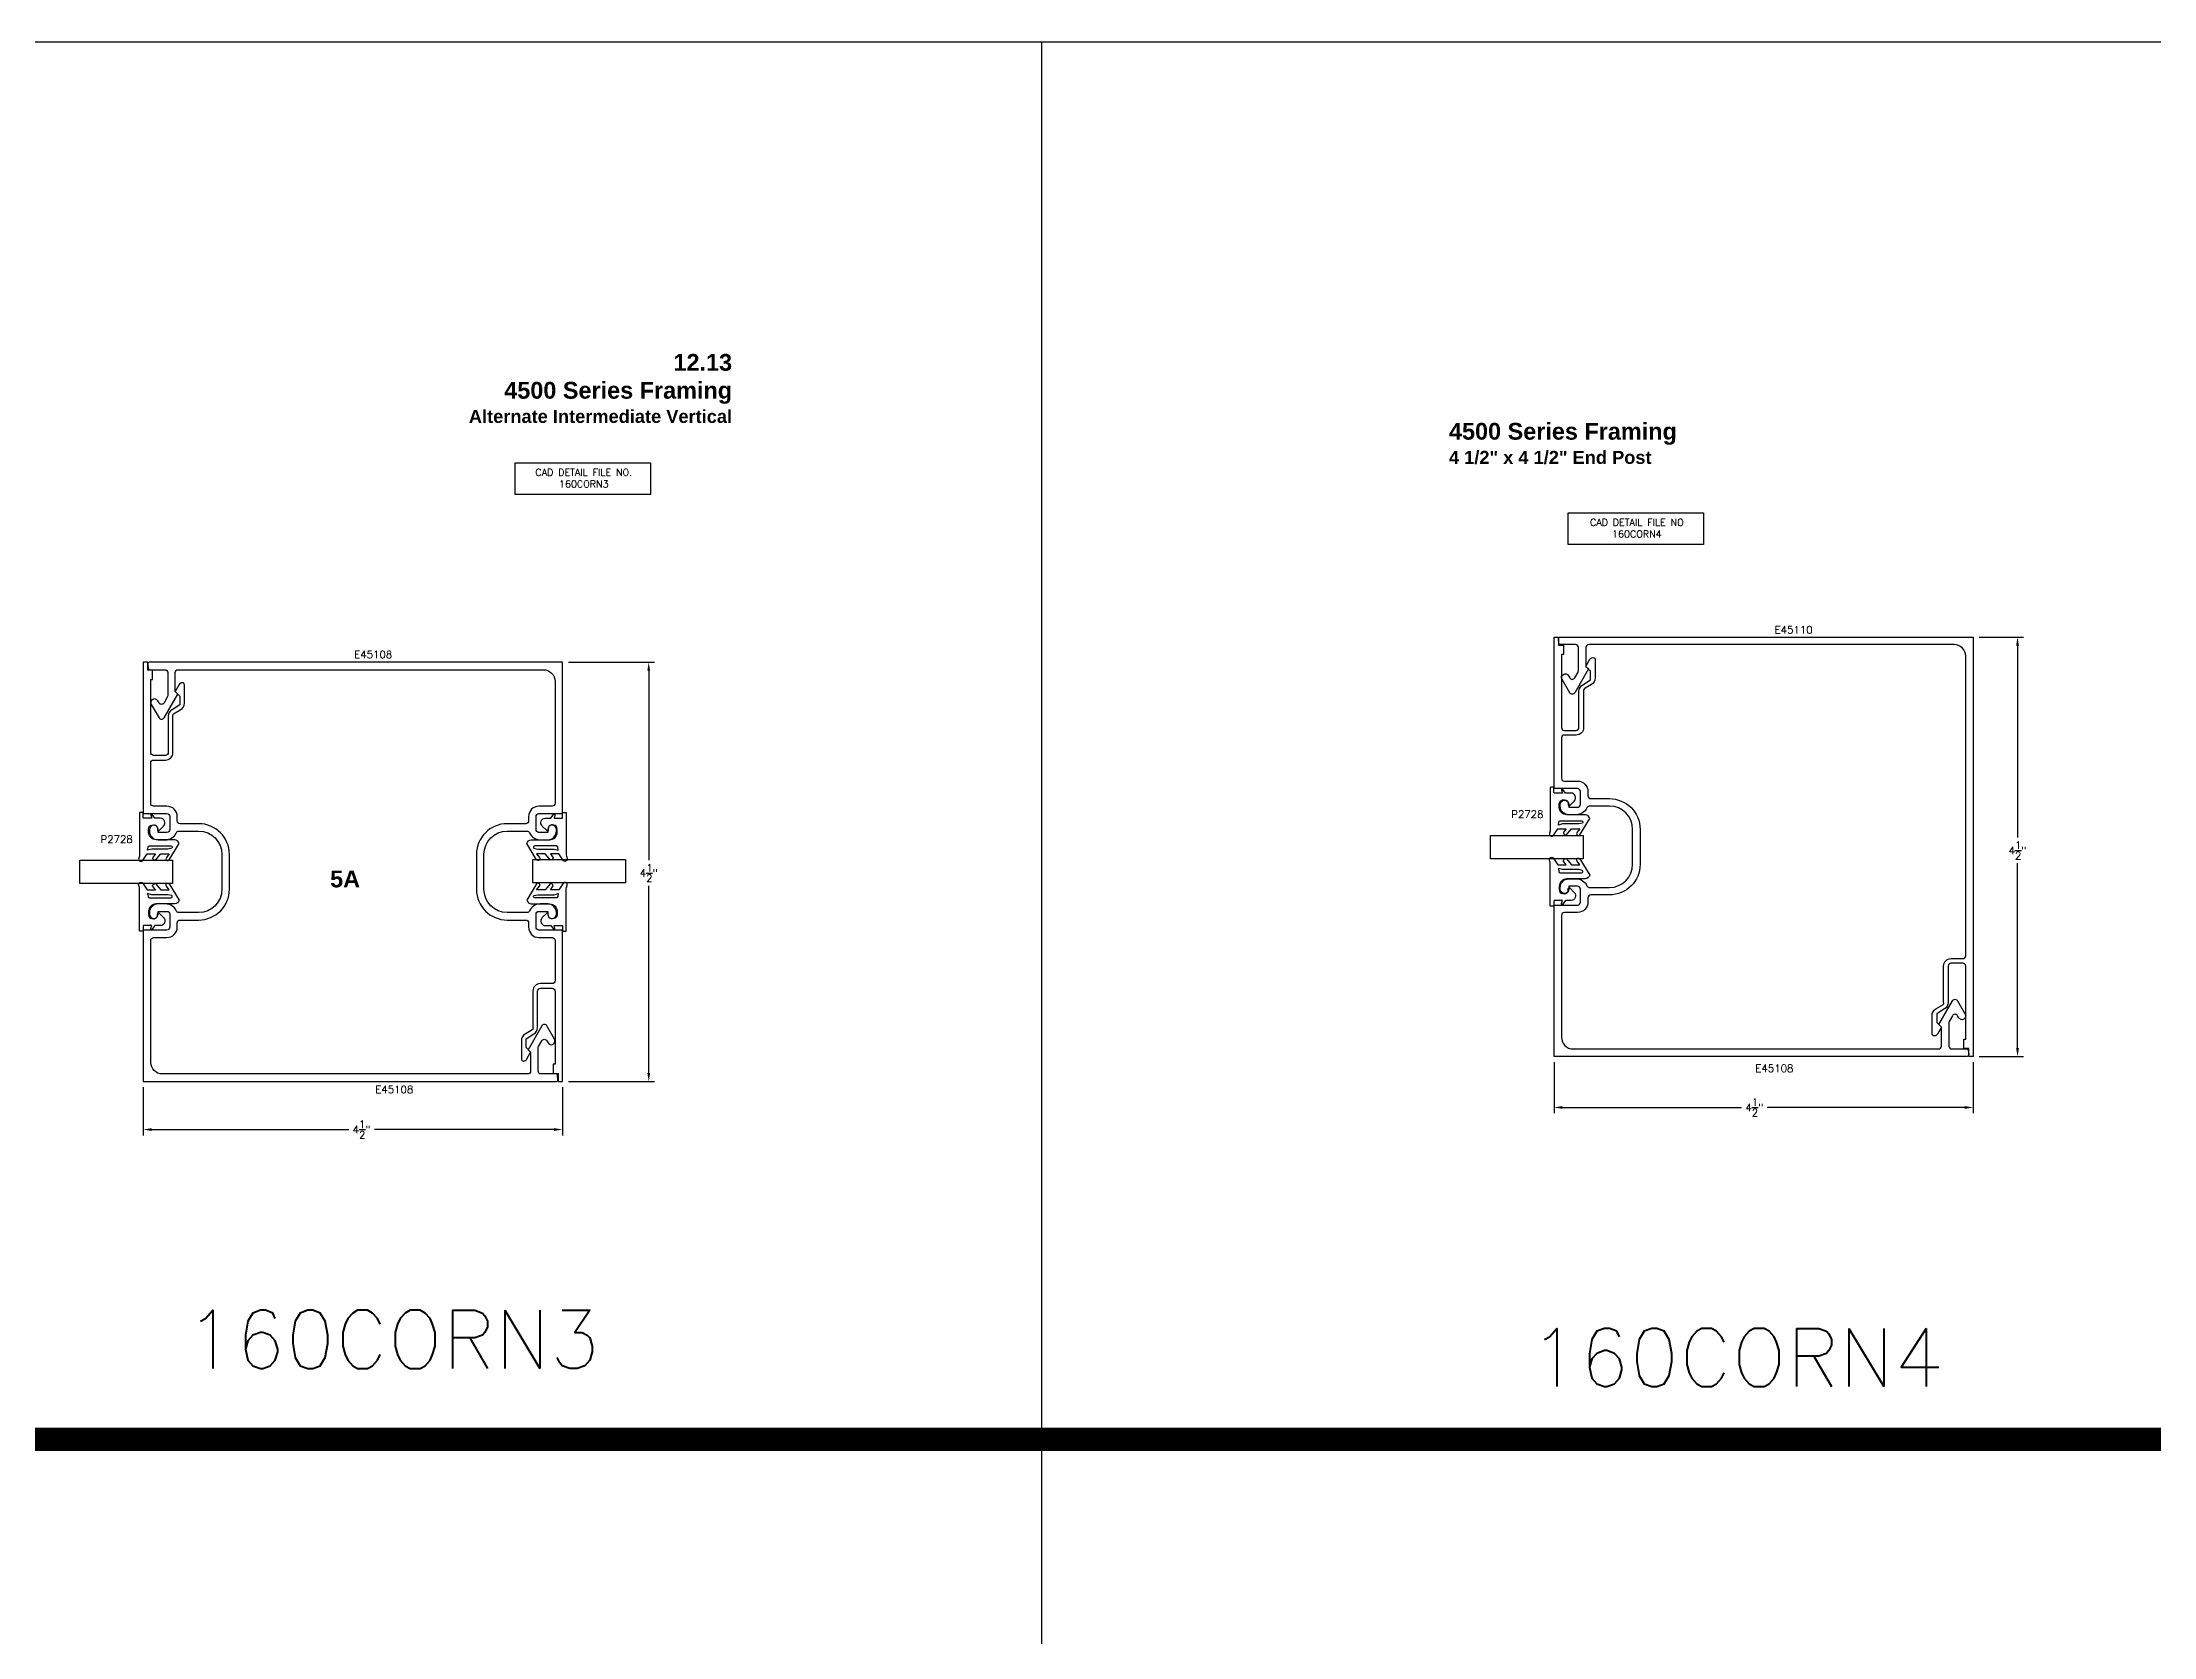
# Model space of a CAD drawing. Extents: x 0 to 139, y 0 to 75.
# Drawn here: x 17.83 to 40.49, y 57.76 to 74.88 of the extents above; entities that cross this region are included whole.
import ezdxf

# ---------------------------------------------------------------- set-up
doc = ezdxf.new("R2010")
doc.units = 0
doc.header["$MEASUREMENT"] = 0
doc.header["$PDMODE"] = 3
doc.layers.get('DEFPOINTS').update_dxf_attribs({"linetype": 'CONTINUOUS'})
for name, color, linetype in [('R-ANNO-DIMS', 3, 'CONTINUOUS'), ('R-ANNO-TEXT', 6, 'CONTINUOUS'), ('R-DET2', 2, 'CONTINUOUS'), ('R-OTLN', 1, 'CONTINUOUS'), ('TITLE', 7, 'CONTINUOUS')]:
    doc.layers.add(name, color=color, linetype=linetype)
doc.styles.get("Standard").update_dxf_attribs({"font": 'simplex'})
doc.dimstyles.new('1X', dxfattribs={"dimscale": 0, "dimtxt": 0.08, "dimasz": 0.09, "dimexe": 0.0625, "dimexo": 0.0625, "dimgap": 0.045, "dimtad": 0, "dimtih": 1, "dimtoh": 1, "dimdec": 4, "dimzin": 4, "dimtxsty": 'STANDARD', "dimcen": 0, "dimazin": 3, "dimtfac": 1, "dimtdec": 4, "dimtofl": 0, "dimtmove": 0, "dimatfit": 3, "dimtolj": 1, "dimtzin": 4})

# ---------------------------------------------------------------- blocks, each defined once
blk = doc.blocks.new('*D0')
at = {"layer": 'DEFPOINTS', "color": 0}
for p in [(34.055, 63.991), (38.555, 63.991), (34.055, 63.443)]:
    blk.add_point(p, dxfattribs=at)
at = {"layer": 'R-ANNO-DIMS', "color": 0}
for p, q in [((34.055, 63.929), (34.055, 63.381)), ((38.555, 63.929), (38.555, 63.381)), ((34.145, 63.443), (36.069, 63.443)), ((38.465, 63.443), (36.342, 63.443))]:
    blk.add_line(p, q, dxfattribs=at)
for points in [[(34.145, 63.458), (34.145, 63.428), (34.055, 63.443)], [(38.465, 63.458), (38.465, 63.428), (38.555, 63.443)]]:
    blk.add_solid(points, dxfattribs=at)
at = {"layer": 'R-ANNO-DIMS', "color": 0, "insert": (36.206, 63.443), "char_height": 0.08, "attachment_point": 5}
blk.add_mtext('\\A1;4{\\H1.000000x;\\S1/2;}"', dxfattribs=at)
blk = doc.blocks.new('*D1')
at = {"layer": 'DEFPOINTS', "color": 0}
for p in [(38.555, 68.491), (39.031, 68.491), (38.555, 63.991)]:
    blk.add_point(p, dxfattribs=at)
at = {"layer": 'R-ANNO-DIMS', "color": 0}
for p, q in [((38.618, 68.491), (39.094, 68.491)), ((39.031, 68.401), (39.031, 66.34)), ((39.031, 64.081), (39.031, 66.064)), ((38.618, 63.991), (39.094, 63.991))]:
    blk.add_line(p, q, dxfattribs=at)
for points in [[(39.016, 68.401), (39.046, 68.401), (39.031, 68.491)], [(39.016, 64.081), (39.046, 64.081), (39.031, 63.991)]]:
    blk.add_solid(points, dxfattribs=at)
at = {"layer": 'R-ANNO-DIMS', "color": 0, "insert": (39.031, 66.202), "char_height": 0.08, "attachment_point": 5}
blk.add_mtext('\\A1;4{\\H1.000000x;\\S1/2;}"', dxfattribs=at)
blk = doc.blocks.new('*D92')
at = {"layer": 'DEFPOINTS', "color": 0}
for p in [(23.411, 68.222), (24.337, 68.222), (23.411, 63.722)]:
    blk.add_point(p, dxfattribs=at)
at = {"layer": 'R-ANNO-DIMS', "color": 0}
for p, q in [((23.474, 68.222), (24.399, 68.222)), ((24.337, 68.132), (24.337, 66.099)), ((24.337, 63.812), (24.337, 65.822)), ((23.474, 63.722), (24.399, 63.722))]:
    blk.add_line(p, q, dxfattribs=at)
for points in [[(24.322, 68.132), (24.352, 68.132), (24.337, 68.222)], [(24.322, 63.812), (24.352, 63.812), (24.337, 63.722)]]:
    blk.add_solid(points, dxfattribs=at)
at = {"layer": 'R-ANNO-DIMS', "color": 0, "insert": (24.337, 65.96), "char_height": 0.08, "attachment_point": 5}
blk.add_mtext('\\A1;4{\\H1.000000x;\\S1/2;}"', dxfattribs=at)
blk = doc.blocks.new('*D91')
at = {"layer": 'DEFPOINTS', "color": 0}
for p in [(18.911, 63.722), (23.411, 63.722), (18.911, 63.206)]:
    blk.add_point(p, dxfattribs=at)
at = {"layer": 'R-ANNO-DIMS', "color": 0}
for p, q in [((18.911, 63.66), (18.911, 63.143)), ((23.411, 63.66), (23.411, 63.143)), ((19.001, 63.206), (21.119, 63.206)), ((23.321, 63.206), (21.392, 63.206))]:
    blk.add_line(p, q, dxfattribs=at)
for points in [[(19.001, 63.221), (19.001, 63.191), (18.911, 63.206)], [(23.321, 63.221), (23.321, 63.191), (23.411, 63.206)]]:
    blk.add_solid(points, dxfattribs=at)
at = {"layer": 'R-ANNO-DIMS', "color": 0, "insert": (21.255, 63.206), "char_height": 0.08, "attachment_point": 5}
blk.add_mtext('\\A1;4{\\H1.000000x;\\S1/2;}"', dxfattribs=at)
blk = doc.blocks.new('P2728_GASKET')
at = {"layer": 'R-DET2'}
blk.add_lwpolyline([(86.461, 33.362), (86.567, 33.537, 0.301952), (86.52, 33.577), (86.32, 33.577, -0.414214), (86.24, 33.657), (86.24, 33.695, -0.388879), (86.276, 33.735), (86.292, 33.736, -0.440011), (86.336, 33.696), (86.336, 33.682, 0.668179), (86.353, 33.675), (86.401, 33.724, 0.668179), (86.366, 33.809), (86.307, 33.809), (86.279, 33.849, 0.836323), (86.264, 33.842), (86.273, 33.809), (86.189, 33.809, -0.414214), (86.183, 33.815), (86.183, 33.865, 0.414214), (86.177, 33.871), (86.149, 33.871, 0.414214), (86.143, 33.865), (86.143, 33.427, -0.083245), (86.135, 33.378), (86.135, 33.378)], format="xyb", dxfattribs=at)
for points in [[(86.174, 33.352), (86.223, 33.426), (86.314, 33.426), (86.283, 33.384)], [(86.313, 33.359), (86.371, 33.426), (86.462, 33.426), (86.431, 33.388)]]:
    blk.add_lwpolyline(points, dxfattribs=at)
blk.add_lwpolyline([(86.235, 33.499, -0.372312), (86.249, 33.512), (86.48, 33.512, -0.668179), (86.49, 33.486), (86.448, 33.478), (86.274, 33.478), (86.23, 33.465)], format="xyb", close=True, dxfattribs=at)
at = {"layer": 'R-DET2', "ltscale": 0.1}
for centre, radius, start, end in [((86.157, 33.369), 0.0237, 157.7655, 314.5007), ((86.313, 33.388), 0.0297, 188.4603, 270), ((86.446, 33.375), 0.0199, 139.7022, 319.7022)]:
    blk.add_arc(centre, radius, start, end, dxfattribs=at)

msp = doc.modelspace()

# ---------------------------------------------------------------- linework, layer by layer
at = {"layer": 'R-ANNO-TEXT'}
for points in [[(22.90313, 70.36449), (24.35461, 70.36449), (24.35461, 70.02242), (22.90313, 70.02242)], [(34.20803, 69.82835), (35.65951, 69.82835), (35.65951, 69.48628), (34.20803, 69.48628)]]:
    msp.add_lwpolyline(points, close=True, dxfattribs=at)
at = {"layer": 'R-DET2'}
for points in [[(33.37383, 66.36172), (34.36782, 66.36172), (34.36782, 66.11172), (33.37383, 66.11172), (33.37383, 66.36172)], [(18.22992, 66.09869), (19.22391, 66.09869), (19.22391, 65.84869), (18.22992, 65.84869), (18.22992, 66.09869)], [(23.092, 66.10571), (24.08599, 66.10571), (24.08599, 65.85571), (23.092, 65.85571), (23.092, 66.10571)]]:
    msp.add_lwpolyline(points, close=True, dxfattribs=at)
at = {"layer": 'R-OTLN'}
msp.add_lwpolyline([(38.18544, 64.33248), (38.33317, 64.58835, -0.57735027), (38.38686, 64.58835), (38.46957, 64.4451, -0.41421356), (38.45492, 64.39046, -0.41421356), (38.40028, 64.4051), (38.38686, 64.42835, 0.57735027), (38.33317, 64.42835), (38.29759, 64.36674, 0.1316525), (38.29344, 64.35124), (38.29344, 64.10248, 0.41421356), (38.32444, 64.07148), (38.48755, 64.07148, -0.38887873), (38.50249, 64.05779), (38.50686, 64.00779, -0.44001053), (38.49192, 63.99148), (34.05532, 63.99148), (34.05532, 65.61648), (34.30832, 65.61648, 0.41421356), (34.33932, 65.64748), (34.33932, 65.78648, 0.41421356), (34.30832, 65.81748), (34.21432, 65.81748), (34.21432, 65.78748, -0.41421356), (34.16832, 65.74148), (34.16732, 65.74148, -0.41421356), (34.12132, 65.78748), (34.12132, 65.80448, -0.41421356), (34.21432, 65.89748), (34.29432, 65.89748, -0.29707351), (34.40867, 65.82296, 0.29707351), (34.43703, 65.80448), (34.64932, 65.80448, 0.41421356), (34.89932, 66.05448), (34.89932, 66.42848, 0.41421356), (34.64932, 66.67848), (34.43703, 66.67848, 0.29707351), (34.40867, 66.66, -0.29707351), (34.29432, 66.58548), (34.21432, 66.58548, -0.41421356), (34.12132, 66.67848), (34.12132, 66.69548, -0.41421356), (34.16732, 66.74148), (34.16832, 66.74148, -0.41421356), (34.21432, 66.69548), (34.21432, 66.66548), (34.30832, 66.66548, 0.41421356), (34.33932, 66.69648), (34.33932, 66.83548, 0.41421356), (34.30832, 66.86648), (34.05532, 66.86648), (34.05532, 68.49148), (34.10232, 68.49148), (34.10232, 68.40648), (34.15532, 68.40648), (34.15532, 68.30648), (34.13532, 68.30648), (34.13532, 67.52248, 0.41421356), (34.16632, 67.49148), (34.29232, 67.49148, 0.41421356), (34.32332, 67.52248), (34.32332, 67.91158, -0.26794919), (34.36382, 67.98173), (34.44717, 68.03505), (34.44717, 68.12848), (34.39717, 68.17848), (34.44025, 68.25427, -0.26976534), (34.47155, 68.27248), (34.47317, 68.27248, -0.41421356), (34.49717, 68.24848), (34.49717, 68.05295, -0.26794919), (34.45667, 67.9828), (34.38952, 67.94403, 0.42849479), (34.37332, 67.91158), (34.37332, 67.52248, -0.41421356), (34.29232, 67.44148), (34.16632, 67.44148, 0.41421356), (34.13532, 67.41048), (34.13532, 66.97748, 0.41421356), (34.16632, 66.94648), (34.30832, 66.94648, -0.41421356), (34.41932, 66.83548), (34.41932, 66.78948, 0.41421356), (34.45032, 66.75848), (34.64932, 66.75848, -0.41421356), (34.97932, 66.42848), (34.97932, 66.05448, -0.41421356), (34.64932, 65.72448), (34.45032, 65.72448, 0.41421356), (34.41932, 65.69348), (34.41932, 65.64748, -0.41421356), (34.30832, 65.53648), (34.16632, 65.53648, 0.41421356), (34.13532, 65.50548), (34.13532, 64.19648, 0.41421356), (34.26032, 64.07148), (38.18244, 64.07148, 0.41421356), (38.21344, 64.10248), (38.21344, 64.30448)], format="xyb", close=True, dxfattribs=at)
for points in [[(38.47532, 64.96048, 0.41421356), (38.44432, 64.99148), (38.31832, 64.99148, 0.41421356), (38.28732, 64.96048), (38.28732, 64.57138, -0.26794919), (38.24682, 64.50123), (38.16347, 64.44791), (38.16347, 64.35448), (38.21347, 64.30448), (38.17039, 64.22869, -0.26976534), (38.13909, 64.21048), (38.13747, 64.21048, -0.41421356), (38.11347, 64.23448), (38.11347, 64.43001, -0.26794919), (38.15397, 64.50016), (38.23082, 64.54453, 0.30071277), (38.23732, 64.57138), (38.23732, 64.96048, -0.41421356), (38.31832, 65.04148), (38.44432, 65.04148, 0.41421356), (38.47532, 65.07248), (38.47532, 68.28648, 0.41421356), (38.35032, 68.41148), (34.4282, 68.41148, 0.41421356), (34.3972, 68.38048), (34.3972, 68.17848), (34.4252, 68.15048), (34.27748, 67.89461, -0.57735027), (34.22378, 67.89461), (34.14108, 68.03786, -0.41421356), (34.15572, 68.0925, -0.41421356), (34.21036, 68.07786), (34.22378, 68.05461, 0.57735027), (34.27748, 68.05461), (34.31305, 68.11623, 0.1316525), (34.3172, 68.13173), (34.3172, 68.38048, 0.41421356), (34.2862, 68.41148), (34.1231, 68.41148, -0.38887873), (34.10815, 68.42517), (34.10378, 68.47517, -0.44001053), (34.11872, 68.49148), (38.55532, 68.49148), (38.55532, 63.99148), (38.50832, 63.99148), (38.50832, 64.07648), (38.45532, 64.07648), (38.45532, 64.17648), (38.47532, 64.17648), (38.47532, 64.96048)], [(18.99141, 67.14136, -0.41421356), (19.02241, 67.17236), (19.14841, 67.17236, 0.41421356), (19.22941, 67.25336), (19.22941, 67.64246, -0.30071277), (19.23591, 67.66931), (19.31276, 67.71368, 0.26794919), (19.35326, 67.78383), (19.35326, 67.97936, 0.41421356), (19.32926, 68.00336), (19.32763, 68.00336, 0.26976534), (19.29634, 67.98515), (19.25326, 67.90936), (19.30326, 67.85936), (19.30326, 67.76593), (19.21991, 67.71261, 0.26794919), (19.17941, 67.64246), (19.17941, 67.25336, -0.41421356), (19.14841, 67.22236), (19.02241, 67.22236, -0.41421356), (18.99141, 67.25336), (18.99141, 68.03736), (19.01141, 68.03736), (19.01141, 68.13736), (18.95841, 68.13736), (18.95841, 68.22236), (18.91141, 68.22236), (18.91141, 66.59736), (19.16441, 66.59736, -0.41421356), (19.19541, 66.56636), (19.19541, 66.42736, -0.41421356), (19.16441, 66.39636), (19.07041, 66.39636), (19.07041, 66.42636, 0.41421356), (19.02441, 66.47236), (19.02341, 66.47236, 0.41421356), (18.97741, 66.42636), (18.97741, 66.40936, 0.41421356), (19.07041, 66.31636), (19.15041, 66.31636, 0.29707351), (19.26476, 66.39088, -0.29707351), (19.29312, 66.40936), (19.50541, 66.40936, -0.41421356), (19.75541, 66.15936), (19.75541, 65.78536, -0.41421356), (19.50541, 65.53536), (19.29312, 65.53536, -0.29707351), (19.26476, 65.55384, 0.29707351), (19.15041, 65.62836), (19.07041, 65.62836, 0.41421356), (18.97741, 65.53536), (18.97741, 65.51836, 0.41421356), (19.02341, 65.47236), (19.02441, 65.47236, 0.41421356), (19.07041, 65.51836), (19.07041, 65.54836), (19.16441, 65.54836, -0.41421356), (19.19541, 65.51736), (19.19541, 65.37836, -0.41421356), (19.16441, 65.34736), (18.91141, 65.34736), (18.91141, 63.72236), (23.34801, 63.72236, 0.44001053), (23.36295, 63.73867), (23.35858, 63.78867, 0.38887873), (23.34363, 63.80236), (23.18052, 63.80236, -0.41421356), (23.14952, 63.83336), (23.14952, 64.08212, -0.1316525), (23.15368, 64.09762), (23.18925, 64.15923, -0.57735027), (23.24295, 64.15923), (23.25637, 64.13598, 0.41421356), (23.31101, 64.12134, 0.41421356), (23.32565, 64.17598), (23.24295, 64.31923, 0.57735027), (23.18925, 64.31923), (23.04152, 64.06336), (23.06952, 64.03536), (23.06952, 63.83336, -0.41421356), (23.03852, 63.80236), (19.11641, 63.80236, -0.41421356), (18.99141, 63.92736), (18.99141, 65.23636, -0.41421356), (19.02241, 65.26736), (19.16441, 65.26736, 0.41421356), (19.27541, 65.37836), (19.27541, 65.42436, -0.41421356), (19.30641, 65.45536), (19.50541, 65.45536, 0.41421356), (19.83541, 65.78536), (19.83541, 66.15936, 0.41421356), (19.50541, 66.48936), (19.30641, 66.48936, -0.41421356), (19.27541, 66.52036), (19.27541, 66.56636, 0.41421356), (19.16441, 66.67736), (19.02241, 66.67736, -0.41421481), (18.99141, 66.70836), (18.99141, 67.14136)], [(23.33138, 64.80336, -0.41421356), (23.30038, 64.77236), (23.17438, 64.77236, 0.41421356), (23.09338, 64.69136), (23.09338, 64.30226, -0.30071277), (23.08688, 64.27541), (23.01002, 64.23104, 0.26794919), (22.96952, 64.16089), (22.96952, 63.96536, 0.41421356), (22.99352, 63.94136), (22.99515, 63.94136, 0.26976534), (23.02645, 63.95957), (23.06952, 64.03536), (23.01952, 64.08536), (23.01952, 64.17879), (23.10288, 64.23211, 0.26794919), (23.14338, 64.30226), (23.14338, 64.69136, -0.41421356), (23.17438, 64.72236), (23.30038, 64.72236, -0.41421356), (23.33138, 64.69136), (23.33138, 63.90736), (23.31138, 63.90736), (23.31138, 63.80736), (23.36438, 63.80736), (23.36438, 63.72236), (23.41138, 63.72236), (23.41138, 65.34736), (23.15838, 65.34736, -0.41421356), (23.12738, 65.37836), (23.12738, 65.51736, -0.41421356), (23.15838, 65.54836), (23.25238, 65.54836), (23.25238, 65.51836, 0.41421356), (23.29838, 65.47236), (23.29938, 65.47236, 0.41421356), (23.34538, 65.51836), (23.34538, 65.53536, 0.41421356), (23.25238, 65.62836), (23.17238, 65.62836, 0.29707351), (23.05802, 65.55384, -0.29707351), (23.02966, 65.53536), (22.81738, 65.53536, -0.41421356), (22.56738, 65.78536), (22.56738, 66.15936, -0.41421356), (22.81738, 66.40936), (23.02966, 66.40936, -0.29707351), (23.05802, 66.39088, 0.29707351), (23.17238, 66.31636), (23.25238, 66.31636, 0.41421356), (23.34538, 66.40936), (23.34538, 66.42636, 0.41421356), (23.29938, 66.47236), (23.29838, 66.47236, 0.41421356), (23.25238, 66.42636), (23.25238, 66.39636), (23.15838, 66.39636, -0.41421356), (23.12738, 66.42736), (23.12738, 66.56636, -0.41421356), (23.15838, 66.59736), (23.41138, 66.59736), (23.41138, 68.22236), (18.97478, 68.22236, 0.44001053), (18.95983, 68.20605), (18.96421, 68.15605, 0.38887873), (18.97915, 68.14236), (19.14226, 68.14236, -0.41421356), (19.17326, 68.11136), (19.17326, 67.86261, -0.1316525), (19.16911, 67.84711), (19.13353, 67.78549, -0.57735027), (19.07984, 67.78549), (19.06641, 67.80874, 0.41421356), (19.01177, 67.82338, 0.41421356), (18.99713, 67.76874), (19.07984, 67.62549, 0.57735027), (19.13353, 67.62549), (19.28126, 67.88136), (19.25326, 67.90936), (19.25326, 68.11136, -0.41421356), (19.28426, 68.14236), (23.20638, 68.14236, -0.41421356), (23.33138, 68.01736), (23.33138, 66.70836, -0.41421356), (23.30038, 66.67736), (23.15838, 66.67736, 0.41421356), (23.04738, 66.56636), (23.04738, 66.52036, -0.41421356), (23.01638, 66.48936), (22.81738, 66.48936, 0.41421356), (22.48738, 66.15936), (22.48738, 65.78536, 0.41421356), (22.81738, 65.45536), (23.01638, 65.45536, -0.41421356), (23.04738, 65.42436), (23.04738, 65.37836, 0.41421356), (23.15838, 65.26736), (23.30038, 65.26736, -0.41421481), (23.33138, 65.23636), (23.33138, 64.80336)]]:
    msp.add_lwpolyline(points, format="xyb", dxfattribs=at)
at = {"layer": 'TITLE'}
for p, q in [((133.908, 74.87895), (5.25, 74.87895)), ((28.55173, 74.87895), (28.55173, 14.87895))]:
    msp.add_line(p, q, dxfattribs=at)
at = {"layer": 'TITLE', "const_width": 0.25}
msp.add_lwpolyline([(0.25, 59.87895), (138.908, 59.87895)], dxfattribs=at)

# ---------------------------------------------------------------- block references
at = {"layer": 'R-DET2'}
for p in [(-52.12803, 33.00882), (-67.27195, 32.7397)]:
    msp.add_blockref('P2728_GASKET', p, dxfattribs=at)
at = {"layer": 'R-DET2', "xscale": -1}
msp.add_blockref('P2728_GASKET', (109.59473, 32.7397), dxfattribs=at)
at = {"layer": 'R-DET2', "xscale": -1, "rotation": 180}
for p in [(-52.12803, 99.47415), (-67.27195, 99.20503)]:
    msp.add_blockref('P2728_GASKET', p, dxfattribs=at)
at = {"layer": 'R-DET2', "rotation": 179.9999999999999}
msp.add_blockref('P2728_GASKET', (109.59473, 99.20503), dxfattribs=at)

# ---------------------------------------------------------------- texts
at = {"layer": 'R-ANNO-TEXT'}
for s, insert, char_height, width, attachment_point in [('CAD DETAIL FILE NO.\\P160CORN3', (23.63982, 70.2989), 0.075, 1.875, 2), ('CAD DETAIL FILE NO\\P160CORN4', (34.94471, 69.76276), 0.075, 1.875, 2), ('{\\fArial|b1|i0|c0|p34;5A}', (21.23808, 65.98606, 6.21069), 0.18, 7.44, 3)]:
    msp.add_mtext(s, dxfattribs=dict(at, insert=insert, char_height=char_height, width=width, attachment_point=attachment_point))
at = {"layer": 'R-ANNO-TEXT', "char_height": 0.08}
for s, insert, attachment_point in [('E45110', (36.42317, 68.57131), 4), ('E45108', (21.58345, 68.30612), 6), ('\\A1;P2728', (33.94209, 66.59136), 6), ('\\A1;P2728', (18.79818, 66.32224), 6), ('E45108', (36.21672, 63.86304), 4), ('E45108', (21.40148, 63.63697), 4)]:
    msp.add_mtext(s, dxfattribs=dict(at, insert=insert, attachment_point=attachment_point))
at = {"layer": 'TITLE'}
for s, p in [('160CORN3', (19.36414, 60.64114)), ('160CORN4', (33.79217, 60.44627))]:
    msp.add_text(s, height=0.625, dxfattribs=at).set_placement(p)
at = {"layer": 'TITLE', "char_height": 0.18, "width": 7.44}
for s, insert, attachment_point in [('{\\fArial|b1|i0|c0|p34;12.13\\P4500 Series Framing\\P\\H0.7778x;Alternate Intermediate Vertical}', (25.23184, 71.5323, 6.21069), 3), ('{\\fArial|b1|i0|c0|p34;\\P4500 Series Framing\\P\\H0.7778x;4 1/2" x 4 1/2" End Post}', (32.92763, 71.09234, 6.21069), 1)]:
    msp.add_mtext(s, dxfattribs=dict(at, insert=insert, attachment_point=attachment_point))

# ---------------------------------------------------------------- dimensions: what is measured, and where the dimension line sits
at = {"layer": 'R-ANNO-DIMS'}
for base, p1, p2, picture, middle in [((39.03147, 68.49148), (38.55532, 63.99148), (38.55532, 68.49148), '*D1', (39.03147, 66.20212)), ((24.33656, 68.22236), (23.41138, 63.72236), (23.41138, 68.22236), '*D92', (24.33656, 65.96027))]:
    dim = msp.add_linear_dim(base=base, p1=p1, p2=p2, angle=90, dimstyle='1X', override={"dimscale": 1, "dimpost": '"'}, dxfattribs=at)
    dim.commit()
    dim.dimension.update_dxf_attribs({"geometry": picture, "text_midpoint": middle, "dimtype": 160})
for base, p1, p2, picture, middle in [((34.05532, 63.4432), (38.55532, 63.99148), (34.05532, 63.99148), '*D0', (36.20551, 63.4432)), ((18.91141, 63.20579), (23.41141, 63.72236), (18.91141, 63.72236), '*D91', (21.25529, 63.20579))]:
    dim = msp.add_linear_dim(base=base, p1=p1, p2=p2, dimstyle='1X', override={"dimscale": 1, "dimpost": '"'}, dxfattribs=at)
    dim.commit()
    dim.dimension.update_dxf_attribs({"geometry": picture, "text_midpoint": middle, "dimtype": 160})

doc.saveas('drawing.dxf')
